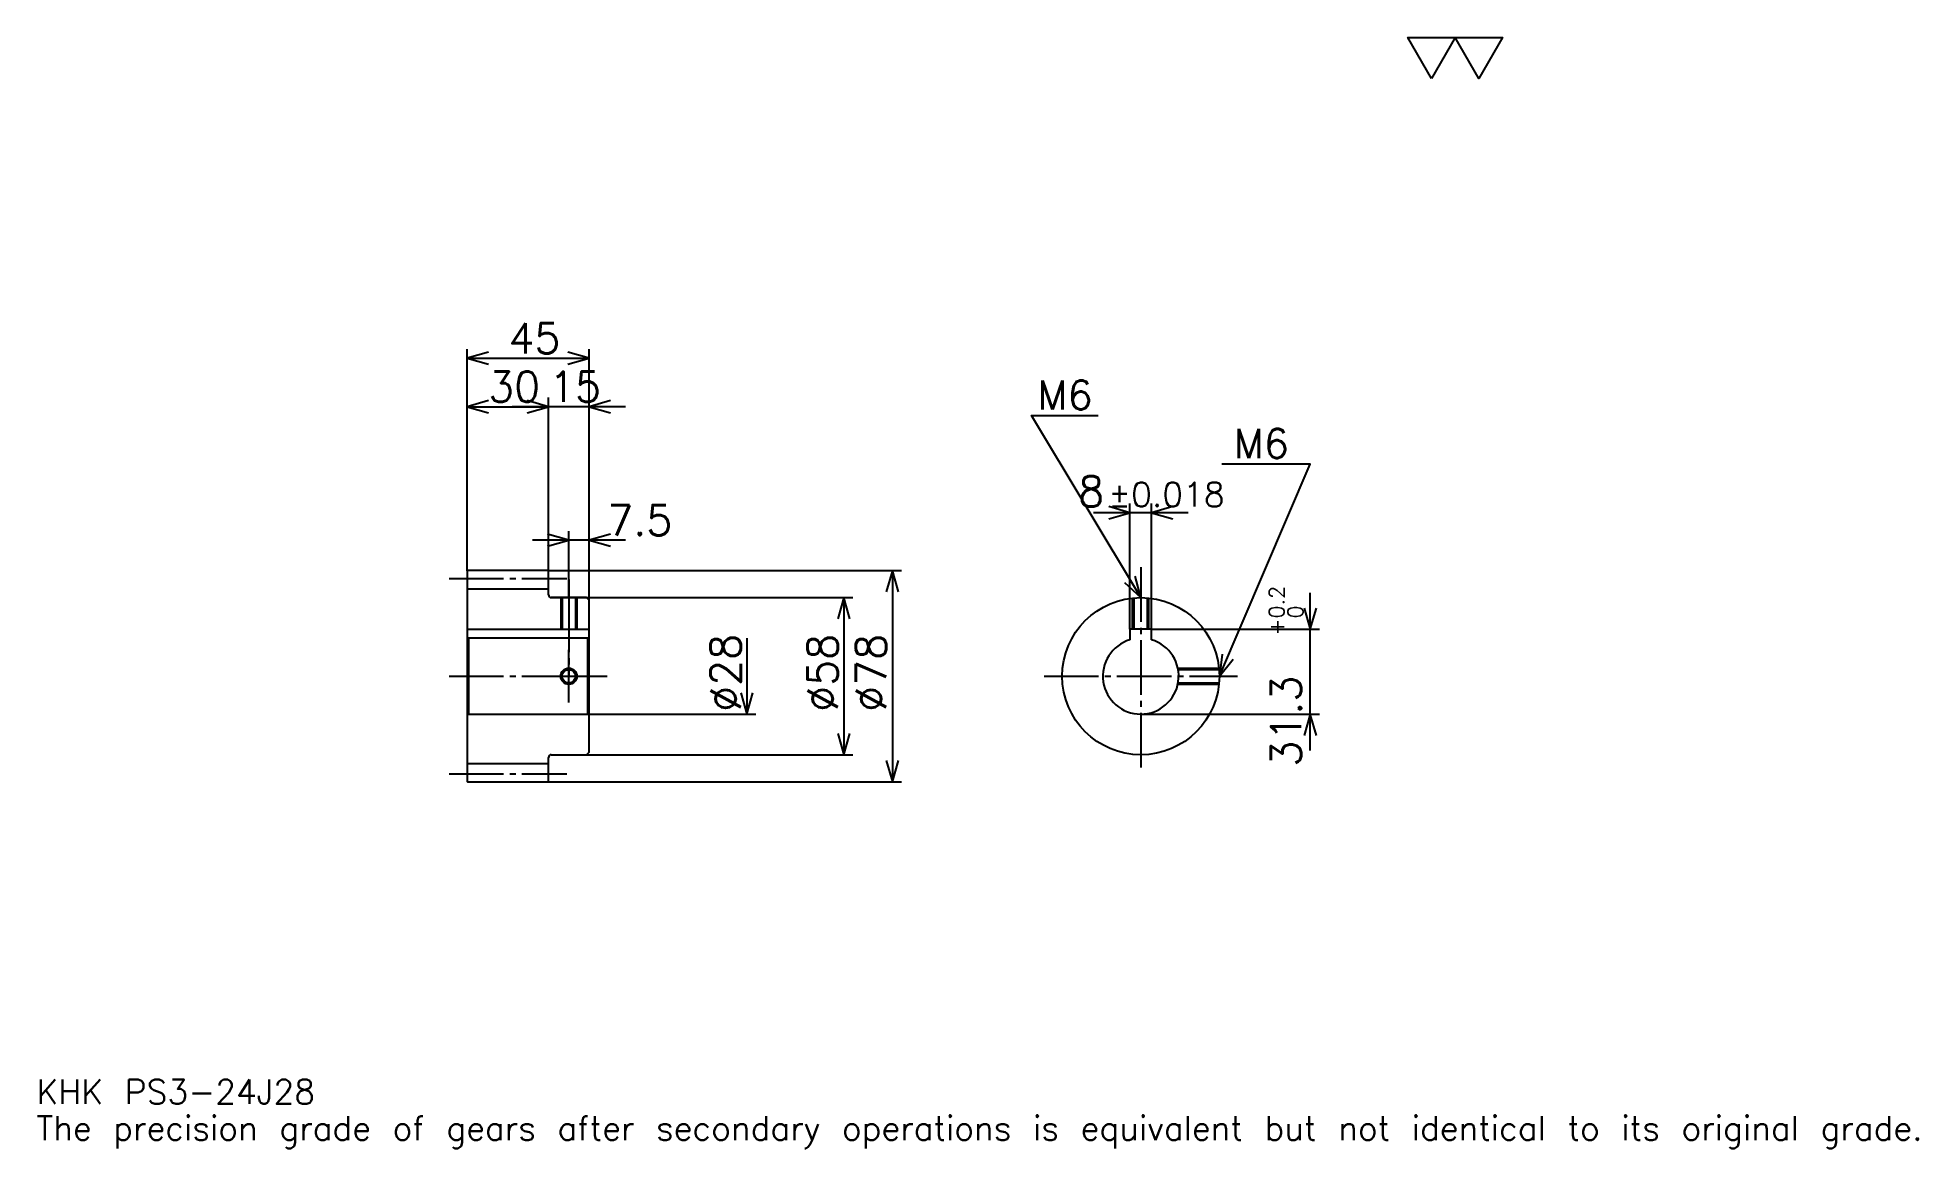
# Model space of a CAD drawing. Extents: x 23 to 717, y 8 to 418.
import ezdxf

# ---------------------------------------------------------------- set-up
doc = ezdxf.new("R2010")
doc.units = 0
doc.linetypes.add('DASHDOT', pattern=[26.869564, 20.152174, -2.23913, 2.23913, -2.23913])
doc.layers.get('0').update_dxf_attribs({"linetype": 'CONTINUOUS'})
doc.layers.add('DASHDOT', color=6, linetype='DASHDOT')
doc.styles.add('KANJI', font='TXT', dxfattribs={"bigfont": 'BIGFONT'})

msp = doc.modelspace()

# ---------------------------------------------------------------- linework, layer by layer
at = {"color": 5}
for p, q in [((181.369553, 221.489136), (181.369553, 303.217407)), ((181.369553, 299.858704), (226.369553, 299.858704)), ((226.369553, 221.489136), (226.369553, 303.217407)), ((211.369553, 221.489136), (211.369553, 285.304352)), ((181.369553, 281.945648), (211.369553, 281.945648)), ((239.804337, 281.945648), (197.934769, 281.945648)), ((426.021729, 199.789139), (426.021729, 246.195648)), ((434.021729, 199.789139), (434.021729, 246.195648)), ((447.456482, 242.83696), (412.586945, 242.83696)), ((239.804337, 232.684784), (205.434769, 232.684784)), ((218.869553, 221.489136), (218.869553, 236.043488)), ((181.369553, 221.38913), (181.369553, 221.489136)), ((211.269547, 221.489136), (226.369553, 221.489136)), ((211.369553, 221.38913), (211.369553, 221.489136)), ((218.869553, 211.489136), (218.869553, 221.489136)), ((218.869553, 211.489136), (218.869553, 221.489136)), ((226.369553, 221.489136), (341.684753, 221.489136)), ((226.369553, 210.489136), (226.369553, 221.489136)), ((338.32605, 221.489136), (338.32605, 143.489136)), ((212.369553, 211.489136), (226.369553, 211.489136)), ((226.369553, 211.489136), (323.771729, 211.489136)), ((320.413025, 211.489136), (320.413025, 153.489136)), ((492.608704, 155.054352), (492.608704, 213.223923)), ((284.586945, 196.489136), (284.586945, 168.489136)), ((434.021729, 199.789139), (495.967407, 199.789139)), ((226.369553, 168.489136), (287.945648, 168.489136)), ((430.021729, 168.489136), (495.967407, 168.489136)), ((212.369553, 153.489136), (226.369553, 153.489136)), ((226.369553, 153.489136), (323.771729, 153.489136)), ((211.269547, 143.489136), (226.369553, 143.489136)), ((226.369553, 143.489136), (341.684753, 143.489136))]:
    msp.add_line(p, q, dxfattribs=at)
at = {"color": 4}
for p, q in [((181.369553, 214.739136), (211.369553, 214.739136)), ((181.369553, 199.789139), (226.369553, 199.789139)), ((181.869553, 196.489136), (181.869553, 168.489136)), ((225.869553, 196.489136), (226.369553, 196.989136)), ((225.869553, 168.489136), (226.369553, 167.989136)), ((181.369553, 150.239136), (211.369553, 150.239136))]:
    msp.add_line(p, q, dxfattribs=at)
at = {"color": 7}
msp.add_lwpolyline([(537.391296, 403.043488), (528.658691, 418.180023), (563.589111, 418.180023), (554.856506, 403.043488), (546.123901, 418.180023), (537.391296, 403.043488)], dxfattribs=at)
at = {"color": 5}
for points in [[(189.206512, 302.097839), (181.369553, 299.858704), (189.206512, 297.619568)], [(218.532593, 297.619568), (226.369553, 299.858704), (218.532593, 302.097839)], [(189.206512, 284.184784), (181.369553, 281.945648), (189.206512, 279.706543)], [(203.532593, 279.706543), (211.369553, 281.945648), (203.532593, 284.184784)], [(203.532593, 279.706543), (211.369553, 281.945648), (203.532593, 284.184784)], [(234.206512, 284.184784), (226.369553, 281.945648), (234.206512, 279.706543)], [(430.021729, 211.489136), (389.717377, 278.663055), (414.347809, 278.663055)], [(459.021729, 182.489136), (492.608704, 260.75), (459.917358, 260.75)], [(418.184753, 240.597824), (426.021729, 242.83696), (418.184753, 245.076096)], [(441.858704, 245.076096), (434.021729, 242.83696), (441.858704, 240.597824)], [(211.032593, 230.445648), (218.869553, 232.684784), (211.032593, 234.92392)], [(234.206512, 234.92392), (226.369553, 232.684784), (234.206512, 230.445648)], [(340.565186, 213.652176), (338.32605, 221.489136), (336.086914, 213.652176)], [(424.069611, 217.057251), (430.021729, 211.489136), (427.909668, 219.361298)], [(322.652161, 203.652176), (320.413025, 211.489136), (318.173889, 203.652176)], [(490.369568, 207.626099), (492.608704, 199.789139), (494.847839, 207.626099)], [(460.05481, 190.573959), (459.021729, 182.489136), (464.170105, 188.807816)], [(282.347809, 176.326096), (284.586945, 168.489136), (286.82608, 176.326096)], [(494.847839, 160.652176), (492.608704, 168.489136), (490.369568, 160.652176)], [(318.173889, 161.326096), (320.413025, 153.489136), (322.652161, 161.326096)], [(336.086914, 151.326096), (338.32605, 143.489136), (340.565186, 151.326096)]]:
    msp.add_lwpolyline(points, dxfattribs=at)
at = {"color": 4}
for points in [[(211.369553, 212.489136), (211.369553, 221.38913), (211.269547, 221.489136), (181.469559, 221.489136), (181.369553, 221.38913), (181.369553, 167.989136)], [(212.369553, 153.489136), (225.369553, 153.489136), (226.369553, 154.489136), (226.369553, 210.489136), (225.369553, 211.489136), (212.369553, 211.489136)], [(215.869553, 211.489136), (215.869553, 199.789139)], [(216.409546, 211.489136), (216.409546, 199.789139)], [(221.329559, 211.489136), (221.329559, 199.789139)], [(221.869553, 211.489136), (221.869553, 199.789139)], [(427.021729, 199.789139), (427.021729, 211.333542)], [(427.561707, 199.789139), (427.561707, 211.384613)], [(432.48175, 199.789139), (432.48175, 211.384613)], [(433.021729, 199.789139), (433.021729, 211.333542)], [(181.369553, 167.989136), (181.869553, 168.489136), (225.869553, 168.489136), (225.869553, 196.489136), (181.869553, 196.489136), (181.369553, 196.989136)], [(434.021729, 195.905548), (434.021729, 199.789139), (426.021729, 199.789139), (426.021729, 195.905548)], [(443.696533, 185.489136), (458.86615, 185.489136)], [(443.803894, 184.949142), (458.917175, 184.949142)], [(443.696533, 179.489136), (458.86615, 179.489136)], [(443.803894, 180.029129), (458.917175, 180.029129)], [(181.369553, 167.989136), (181.369553, 143.589142), (181.469559, 143.489136), (211.269547, 143.489136), (211.369553, 143.589142), (211.369553, 152.489136)]]:
    msp.add_lwpolyline(points, dxfattribs=at)
for centre, radius in [((430.021729, 182.489136), 29), ((218.869553, 182.489136), 2.46)]:
    msp.add_circle(centre, radius, dxfattribs=at)
at = {"color": 7}
msp.add_circle((218.869553, 182.489136), 3, dxfattribs=at)
at = {"color": 4}
for centre, radius, start, end in [((212.369553, 212.489136), 1, 180, 270), ((430.021729, 182.489136), 14, 106.601549926, 73.398450074), ((212.369553, 152.489136), 1, 90, 180)]:
    msp.add_arc(centre, radius, start, end, dxfattribs=at)
at = {"layer": 'DASHDOT', "color": 7}
for p, q in [((430.021729, 222.684784), (430.021729, 146.771744)), ((174.652161, 218.489136), (218.086945, 218.489136)), ((218.869553, 211.489136), (218.869553, 182.489136)), ((174.652161, 182.489136), (233.086945, 182.489136)), ((394.304321, 182.489136), (465.739136, 182.489136)), ((174.652161, 146.489136), (218.086945, 146.489136))]:
    msp.add_line(p, q, dxfattribs=at)
for points in [[(218.869553, 218.206528), (218.869553, 193.071747)], [(218.869553, 172.771744), (218.869553, 192.206528)], [(209.152161, 182.489136), (228.586945, 182.489136)]]:
    msp.add_lwpolyline(points, dxfattribs=at)

# ---------------------------------------------------------------- texts
at = {"color": 7, "style": 'KANJI'}
for s, height, p in [('45', 11.195652, (196.592377, 301.650024)), ('30', 11.195652, (189.092377, 283.736969)), ('15', 11.195652, (211.592377, 283.736969)), ('M6', 10.747827, (391.956512, 280.902161)), ('M6', 10.747827, (464.39563, 262.989136)), ('8', 11.195652, (406.911682, 245.076096)), ('%%p0.018', 8.956522, (417.994019, 245.076096)), ('7.5', 11.195652, (233.086945, 234.476089)), ('KHK PS3-24J28', 8.956522, (22.391304, 24.630434)), ('The precision grade of gears after secondary operations is equivalent but not identical to its original grade.', 8.956522, (22.391304, 11.195652))]:
    msp.add_text(s, height=height, dxfattribs=at).set_placement(p)
for s, height, p in [('0.2', 5.597826, (482.980408, 203.815094)), ('+', 5.597826, (482.980408, 197.545532)), ('0', 5.597826, (489.921753, 203.815094)), ('%%c28', 11.195652, (282.347809, 169.334244)), ('%%c58', 11.195652, (318.173889, 169.334244)), ('%%c78', 11.195652, (336.086914, 169.334244)), ('31.3', 11.195652, (489.25, 149.086319))]:
    msp.add_text(s, height=height, rotation=90, dxfattribs=at).set_placement(p)

doc.saveas('drawing.dxf')
